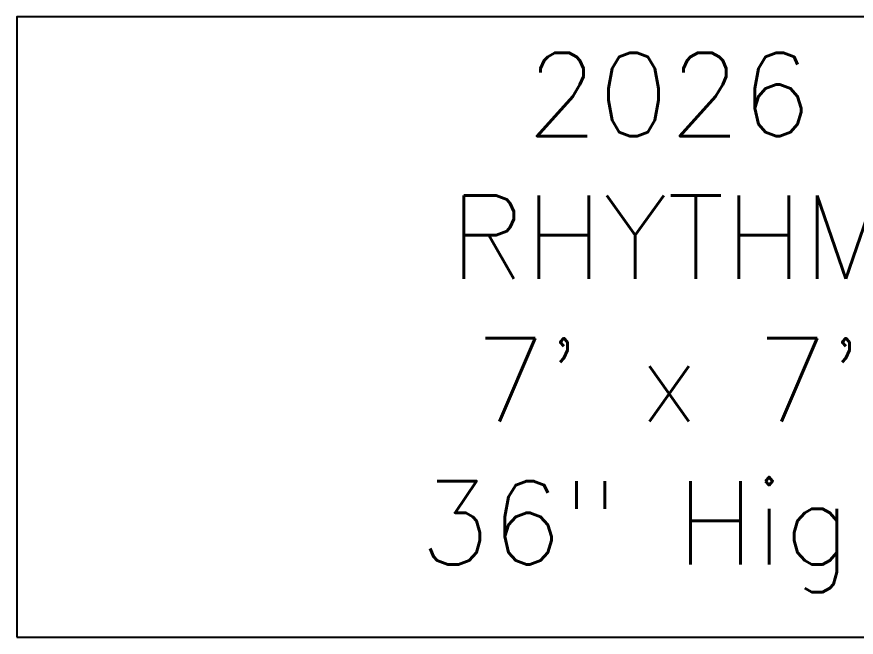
# Model space of a CAD drawing. Header units: inches. Extents: x 2 to 86, y -22 to 129.
# Drawn here: x 13.1 to 53.42, y 98.87 to 128.67 of the extents above; entities that cross this region are included whole.
import ezdxf
from ezdxf.enums import TextEntityAlignment as Align

# ---------------------------------------------------------------- set-up
doc = ezdxf.new("R2010")
doc.units = ezdxf.units.IN
doc.header["$MEASUREMENT"] = 0
doc.layers.add('DIM', color=3, linetype='Continuous')
doc.styles.add('SIMPLEX', font='simplex')

msp = doc.modelspace()

# ---------------------------------------------------------------- linework, layer by layer
at = {"layer": 'DIM', "color": 4}
msp.add_lwpolyline([(13.102, 98.871), (75.769, 98.871), (75.769, 128.669), (13.102, 128.669)], close=True, dxfattribs=at)

# ---------------------------------------------------------------- texts
at = {"layer": 'DIM', "style": 'SIMPLEX'}
for s, p in [('2026', (44.435, 122.943)), ('RHYTHM', (44.435, 116.085)), ("7' x 7'", (44.435, 109.228)), ('36" High', (44.435, 102.371))]:
    msp.add_text(s, height=4, dxfattribs=at).set_placement(p, align=Align.CENTER)

doc.saveas('drawing.dxf')
